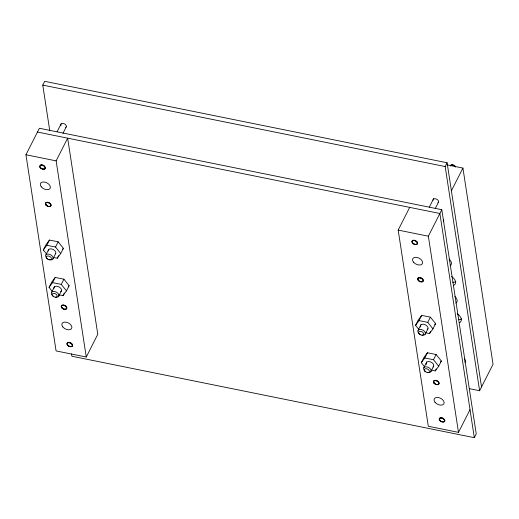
<?xml version="1.0" encoding="UTF-8"?>
<svg xmlns="http://www.w3.org/2000/svg" width="519" height="519" viewBox="0 0 519 519"><rect width="100%" height="100%" fill="white"/><g stroke="black" fill="none" stroke-linecap="round" stroke-linejoin="round"><path stroke-width="0.78" d="M49.772 130.743L42.766 85.11L44.686 81.321L447.099 162.765L481.528 386.947M86.264 357.027L56.13 160.864L67.652 138.158L97.78 334.32L86.264 357.027L56.078 350.922L25.95 154.759L39.392 128.264L441.799 209.708L476.234 433.89L474.314 437.679L71.901 356.235L71.538 353.835M57.116 131.742L61.119 123.853M62.955 133.331L66.231 126.876M46.639 254.115L43.317 249.989L45.957 244.786L49.454 240.063L58.167 241.828L63.383 248.316L60.742 253.519L57.246 258.241L53.288 257.437M43.317 249.989L46.814 245.266L49.454 240.063M45.899 254.913L48.78 249.237M60.742 253.519L55.527 247.031L58.167 241.828M52.867 259.039L55.741 253.363M57.246 258.241L58.569 255.64M52.38 291.483L49.058 287.357L51.699 282.154L55.196 277.431L63.908 279.19L69.124 285.677L66.484 290.88L62.987 295.603L59.03 294.805M49.058 287.357L52.555 282.634L55.196 277.431M51.641 292.281L54.514 286.605M66.484 290.88L61.268 284.393L63.908 279.19M58.602 296.401L61.482 290.731M62.987 295.603L64.304 293.001M470.013 409.653L458.491 432.359L428.311 426.255L398.183 230.092L409.699 207.386M469.293 388.647L479.608 390.736L445.179 166.547L447.099 162.765M429.349 207.075L433.715 198.466M435.188 208.664L438.458 202.209M458.491 432.359L428.363 236.197L441.799 209.708M451.4 190.784L462.922 168.078L447.034 164.867M418.872 329.448L415.55 325.322L418.191 320.119L421.688 315.396L430.4 317.161L435.616 323.648L432.976 328.851L429.479 333.574L425.522 332.77M415.55 325.322L419.047 320.599L421.688 315.396M418.132 330.246L421.013 324.57M432.976 328.851L427.76 322.364L430.4 317.161M425.093 334.372L427.974 328.696M429.479 333.574L430.472 331.622M424.607 366.816L421.292 362.69L423.932 357.487L427.422 352.764L436.135 354.522L441.351 361.01L438.717 366.213L435.22 370.936L431.257 370.138M421.292 362.69L424.782 357.967L427.422 352.764M423.867 367.614L426.748 361.938M438.717 366.213L433.495 359.725L436.135 354.522M430.835 371.734L433.715 366.064M435.22 370.936L436.207 368.983M479.608 390.736L493.05 364.241L462.922 168.078M62.507 249.496L63.383 248.316M68.249 286.858L69.124 285.677M434.74 324.829L435.616 323.648M440.482 362.191L441.351 361.01M42.766 85.11L445.179 166.547M37.472 132.053L439.878 213.491L474.314 437.679M25.95 154.759L56.13 160.864M398.183 230.092L428.363 236.197M46.814 245.266L55.527 247.031M419.047 320.599L427.76 322.364M52.555 282.634L61.268 284.393M424.782 357.967L433.495 359.725M53.995 288.356A4.061 2.524 26.9 0 1 58.816 286.819A4.061 2.524 26.9 0 1 60.742 291.639M53.606 296.388A4.061 2.524 26.9 0 1 52.367 291.704A4.061 2.524 26.9 0 1 58.517 294.098A4.061 2.524 26.9 0 1 55.552 297.147M420.727 327.074A4.061 2.524 26.9 0 1 424.821 324.576A4.061 2.524 26.9 0 1 427.234 329.61M420.098 334.353A4.061 2.524 26.9 0 1 418.859 329.675A4.061 2.524 26.9 0 1 425.009 332.069A4.061 2.524 26.9 0 1 422.044 335.112M47.865 259.02A4.061 2.524 26.9 0 1 46.866 254.245A4.061 2.524 26.9 0 1 53.022 257.242A4.061 2.524 26.9 0 1 48.818 259.487M426.469 364.442A4.061 2.524 26.9 0 1 430.562 361.944A4.061 2.524 26.9 0 1 432.976 366.972M425.84 371.721A4.061 2.524 26.9 0 1 424.594 367.037A4.061 2.524 26.9 0 1 430.751 369.431A4.061 2.524 26.9 0 1 427.779 372.48M48.261 250.988A4.061 2.524 26.9 0 1 52.594 249.243A4.061 2.524 26.9 0 1 55.514 253.817M454.839 296.518A6.766 4.204 26.9 0 1 455.851 303.122M449.097 259.15A6.766 4.204 26.9 0 1 450.116 265.754M455.883 281.519A8.122 5.047 26.9 0 1 452.724 282.284M461.625 318.88A8.122 5.047 26.9 0 1 458.465 319.646M61.002 125.514A2.978 1.849 26.9 0 1 64.006 123.684A2.978 1.849 26.9 0 1 65.77 127.376M433.06 200.295A2.978 1.849 26.9 0 1 436.589 199.173A2.978 1.849 26.9 0 1 438.004 202.708M443.408 219.556A5.417 3.361 26.9 0 1 443.7 221.49M464.284 358.668A5.417 3.361 26.9 0 1 464.862 362.405M457.382 313.904A8.122 5.047 26.9 0 1 459.704 322.662M451.64 276.543A8.122 5.047 26.9 0 1 453.963 285.301M438.912 382.419A2.978 1.849 26.9 0 1 437.984 384.469M435.915 384.248A2.978 1.849 26.9 0 1 435.214 383.911M434.591 383.47A2.978 1.849 26.9 0 1 434.144 380.563A2.978 1.849 26.9 0 1 438.055 381.355M423.095 281.175A2.978 1.849 26.9 0 1 422.2 281.72M420.857 281.713A2.978 1.849 26.9 0 1 417.951 279.65M417.776 279.099A2.978 1.849 26.9 0 1 420.228 277.607A2.978 1.849 26.9 0 1 423.309 280.221M444.653 419.787A2.978 1.849 26.9 0 1 443.719 421.837M441.65 421.616A2.978 1.849 26.9 0 1 440.955 421.272M439.827 420.319A2.978 1.849 26.9 0 1 439.308 418.703M439.885 417.925A2.978 1.849 26.9 0 1 443.797 418.716M450.602 165.827A2.705 1.68 26.9 0 1 452.815 164.932A2.705 1.68 26.9 0 1 455.461 166.807M450.252 165.918A2.978 1.849 26.9 0 1 452.691 164.932A2.978 1.849 26.9 0 1 455.598 166.995M417.354 243.807A2.978 1.849 26.9 0 1 416.459 244.352M415.116 244.352A2.978 1.849 26.9 0 1 412.209 242.289M412.034 241.737A2.978 1.849 26.9 0 1 415.914 240.797M416.536 241.238A2.978 1.849 26.9 0 1 417.568 242.853M72.42 344.454A2.978 1.849 26.9 0 1 71.486 346.504M70.149 346.497A2.978 1.849 26.9 0 1 68.722 345.939M68.099 345.498A2.978 1.849 26.9 0 1 68.177 342.384M68.813 342.313A2.978 1.849 26.9 0 1 70.24 342.605M70.941 342.942A2.978 1.849 26.9 0 1 72.07 343.902M66.86 307.637A2.978 1.849 26.9 0 1 65.751 309.136M64.408 309.136A2.978 1.849 26.9 0 1 62.981 308.578M62.358 308.137A2.978 1.849 26.9 0 1 62.436 305.016M63.071 304.951A2.978 1.849 26.9 0 1 64.505 305.237M65.206 305.581A2.978 1.849 26.9 0 1 66.685 307.086M51.063 205.401A2.978 1.849 26.9 0 1 49.331 206.458M48.624 206.38A2.978 1.849 26.9 0 1 45.717 204.317M45.756 202.812A2.978 1.849 26.9 0 1 46.652 202.267M47.287 202.196A2.978 1.849 26.9 0 1 48.721 202.488M49.422 202.825A2.978 1.849 26.9 0 1 51.076 204.888M45.328 168.033A2.978 1.849 26.9 0 1 43.59 169.09M42.889 169.019A2.978 1.849 26.9 0 1 39.982 166.956M40.391 165.113A2.978 1.849 26.9 0 1 43.68 165.464M44.303 165.905A2.978 1.849 26.9 0 1 44.809 166.417M52.607 295.778A2.705 1.68 26.9 0 0 56.96 296.66A2.705 1.68 26.9 0 0 54.352 293.417A2.705 1.68 26.9 0 0 52.607 295.778M439.729 420.507A2.978 1.849 26.9 0 0 444.524 421.48A2.978 1.849 26.9 0 0 441.65 417.912A2.978 1.849 26.9 0 0 439.729 420.507M433.988 383.145A2.978 1.849 26.9 0 0 438.782 384.112A2.978 1.849 26.9 0 0 435.915 380.544A2.978 1.849 26.9 0 0 433.988 383.145M418.21 280.39A2.978 1.849 26.9 0 0 422.998 281.363A2.978 1.849 26.9 0 0 420.131 277.795A2.978 1.849 26.9 0 0 418.21 280.39M412.469 243.028A2.978 1.849 26.9 0 0 417.263 243.995A2.978 1.849 26.9 0 0 414.389 240.427A2.978 1.849 26.9 0 0 412.469 243.028M413.507 262.153A5.417 3.361 26.9 0 0 422.219 263.918A5.417 3.361 26.9 0 0 417.004 257.43A5.417 3.361 26.9 0 0 413.507 262.153M435.026 402.27A5.417 3.361 26.9 0 0 443.739 404.035A5.417 3.361 26.9 0 0 438.523 397.548A5.417 3.361 26.9 0 0 435.026 402.27M67.496 345.174A2.978 1.849 26.9 0 0 72.29 346.147A2.978 1.849 26.9 0 0 69.423 342.579A2.978 1.849 26.9 0 0 67.496 345.174M61.761 307.812A2.978 1.849 26.9 0 0 66.549 308.779A2.978 1.849 26.9 0 0 63.681 305.211A2.978 1.849 26.9 0 0 61.761 307.812M45.977 205.057A2.978 1.849 26.9 0 0 50.771 206.03A2.978 1.849 26.9 0 0 47.897 202.462A2.978 1.849 26.9 0 0 45.977 205.057M40.235 167.695A2.978 1.849 26.9 0 0 45.03 168.662A2.978 1.849 26.9 0 0 42.162 165.094A2.978 1.849 26.9 0 0 40.235 167.695M41.273 186.821A5.417 3.361 26.9 0 0 49.986 188.585A5.417 3.361 26.9 0 0 44.77 182.098A5.417 3.361 26.9 0 0 41.273 186.821M62.799 326.938A5.417 3.361 26.9 0 0 71.512 328.702A5.417 3.361 26.9 0 0 66.296 322.215A5.417 3.361 26.9 0 0 62.799 326.938M419.099 333.749A2.705 1.68 26.9 0 0 423.452 334.632A2.705 1.68 26.9 0 0 420.844 331.388A2.705 1.68 26.9 0 0 419.099 333.749M46.866 258.417A2.705 1.68 26.9 0 0 51.225 259.299A2.705 1.68 26.9 0 0 48.617 256.055A2.705 1.68 26.9 0 0 46.866 258.417M424.834 371.111A2.705 1.68 26.9 0 0 429.194 371.993A2.705 1.68 26.9 0 0 426.586 368.75A2.705 1.68 26.9 0 0 424.834 371.111M434.195 383.093A2.705 1.68 26.9 0 0 438.549 383.976A2.705 1.68 26.9 0 0 435.941 380.732A2.705 1.68 26.9 0 0 434.195 383.093M418.411 280.344A2.705 1.68 26.9 0 0 422.764 281.22A2.705 1.68 26.9 0 0 420.156 277.983A2.705 1.68 26.9 0 0 418.411 280.344M439.93 420.455A2.705 1.68 26.9 0 0 444.29 421.337A2.705 1.68 26.9 0 0 441.682 418.093A2.705 1.68 26.9 0 0 439.93 420.455M412.67 242.976A2.705 1.68 26.9 0 0 417.029 243.859A2.705 1.68 26.9 0 0 414.421 240.615A2.705 1.68 26.9 0 0 412.67 242.976M67.704 345.122A2.705 1.68 26.9 0 0 72.057 346.004A2.705 1.68 26.9 0 0 69.449 342.761A2.705 1.68 26.9 0 0 67.704 345.122M61.962 307.761A2.705 1.68 26.9 0 0 66.322 308.643A2.705 1.68 26.9 0 0 63.707 305.399A2.705 1.68 26.9 0 0 61.962 307.761M46.178 205.011A2.705 1.68 26.9 0 0 50.538 205.894A2.705 1.68 26.9 0 0 47.93 202.65A2.705 1.68 26.9 0 0 46.178 205.011M40.443 167.643A2.705 1.68 26.9 0 0 44.796 168.526A2.705 1.68 26.9 0 0 42.188 165.282A2.705 1.68 26.9 0 0 40.443 167.643"/></g></svg>
